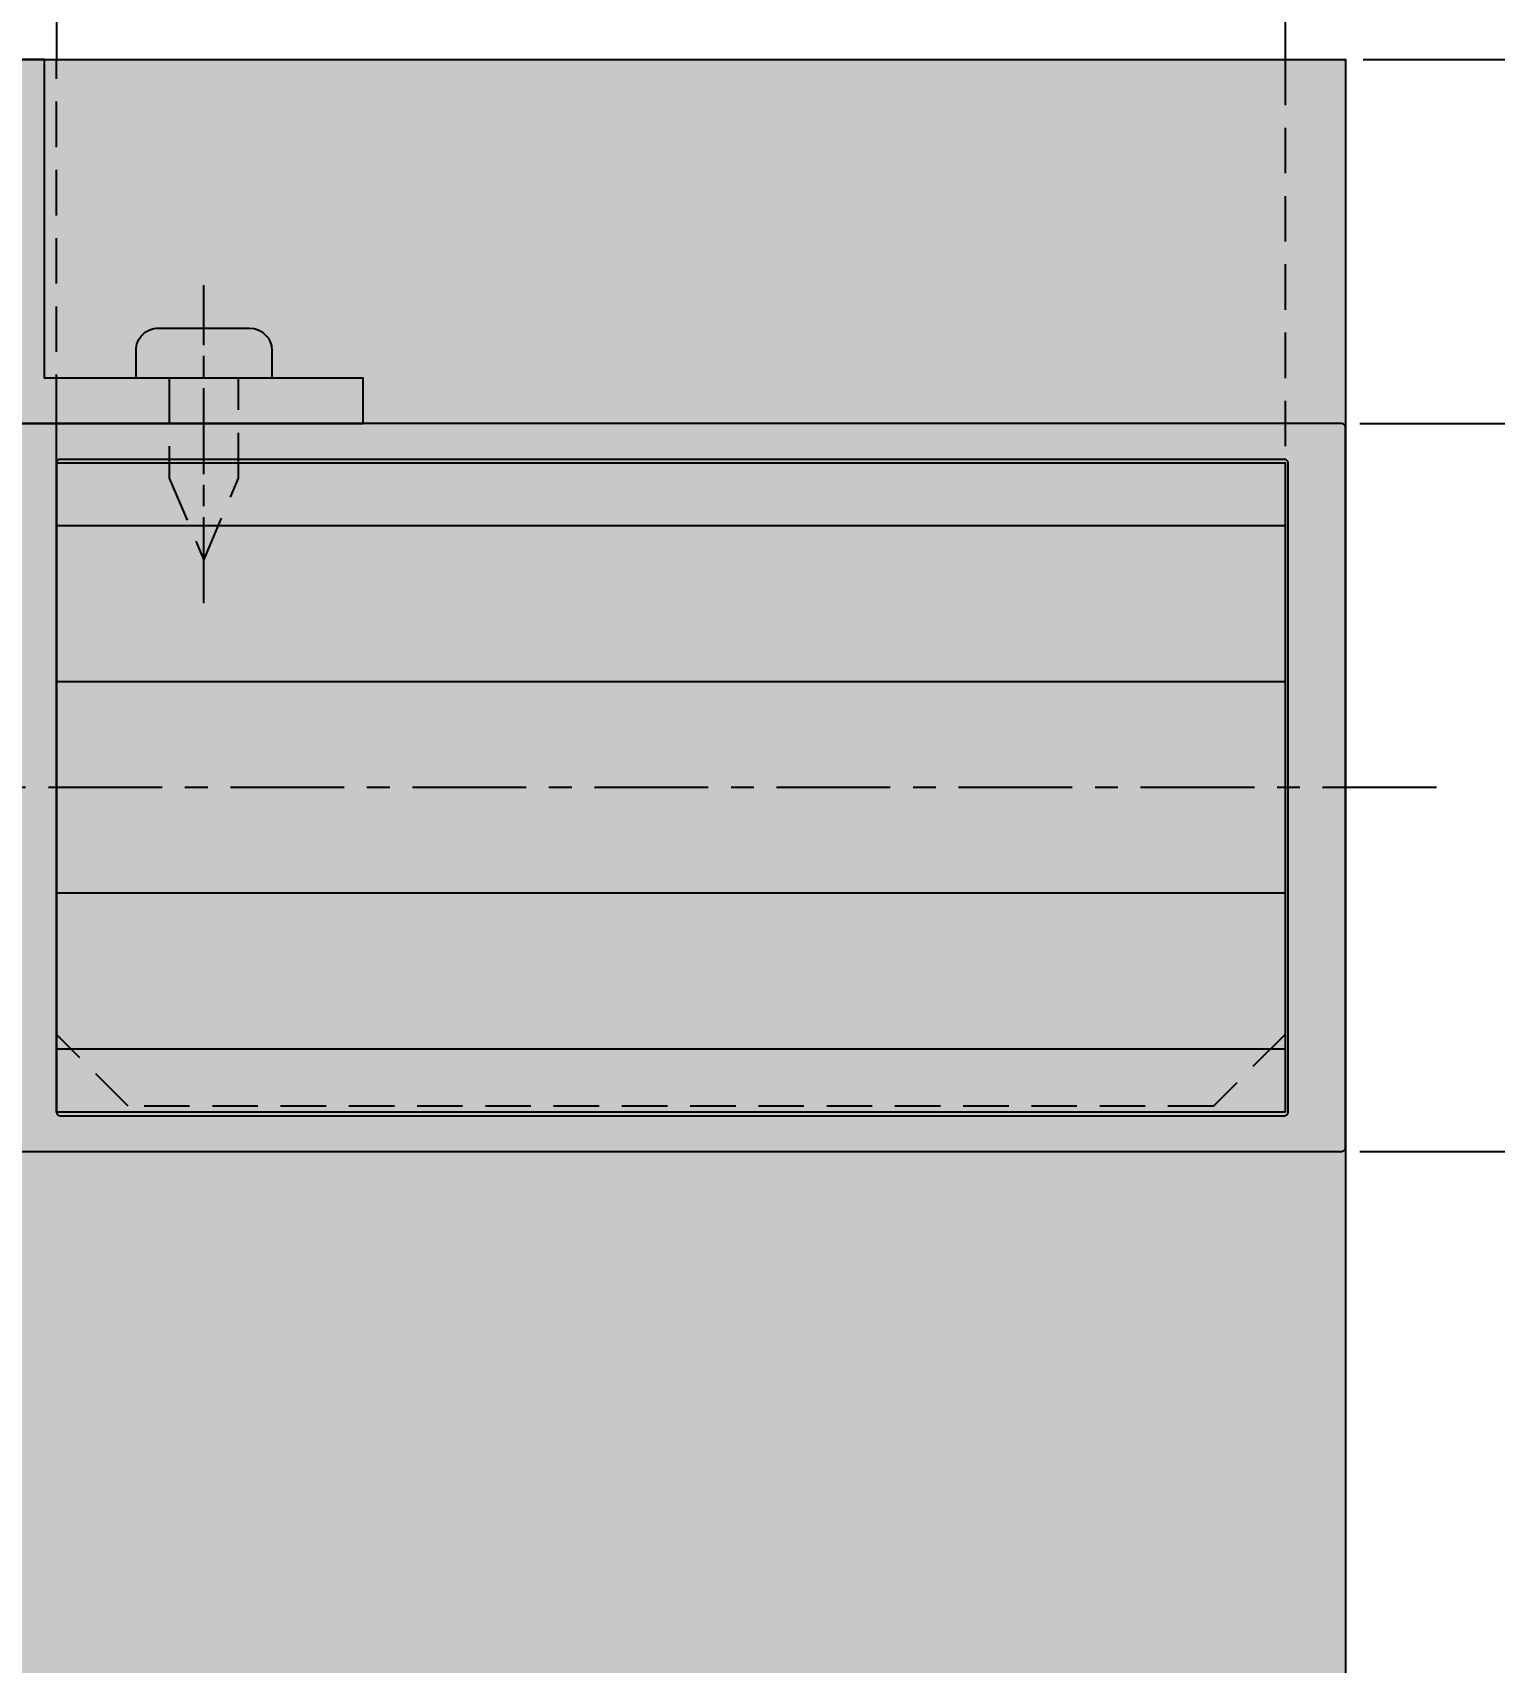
# Model space of a CAD drawing. Header units: millimetres. Extents: x -17234 to -8874, y -2869 to 1211.
# Drawn here: x -14428.9 to -14326.9, y -662.1 to -548.4 of the extents above; entities that cross this region are included whole.
import ezdxf

# ---------------------------------------------------------------- set-up
doc = ezdxf.new("R2010")
doc.units = ezdxf.units.MM
for name, pattern in [('ACAD_ISO07W100', [3, 0, -3]), ('AM_ISO08W050x2', [9, 6, -0.75, 1.5, -0.75]), ('CENTER', [50.800000000000004, 31.75, -6.35, 6.35, -6.35]), ('DASHED2', [9.524999999999999, 6.35, -3.175])]:
    doc.linetypes.add(name, pattern=pattern)
doc.layers.get('Defpoints').update_dxf_attribs({"linetype": 'ACAD_ISO07W100', "true_color": 0x105689})
for name, color, linetype in [('Centerline', 6, 'CENTER'), ('Dim', 5, 'Continuous'), ('Gasket Silicone', 20, 'Continuous'), ('Profile', 1, 'Continuous'), ('Profile View', 9, 'Continuous'), ('Screw', 9, 'Continuous')]:
    doc.layers.add(name, color=color, linetype=linetype)
doc.styles.add('TXT', font='techb___.ttf')
doc.dimstyles.new('ISO-25$0', dxfattribs={"dimtxt": 2.5, "dimasz": 2.5, "dimexe": 1.25, "dimexo": 0.625, "dimtad": 1, "dimtxsty": 'TXT', "dimcen": 2.5, "dimclrd": 5, "dimclre": 5, "dimclrt": 2, "dimadec": 0, "dimazin": 0, "dimtfac": 1, "dimtmove": 0, "dimatfit": 3, "dimfxl": 1, "dimarcsym": 0})

# ---------------------------------------------------------------- blocks, each defined once
blk = doc.blocks.new('*D22')
at = {"layer": 'Defpoints', "color": 0, "transparency": 16777216}
for p in [(-14337.51805710147, -575.6856841222911), (-14337.51805710147, -626.4856841222904), (-14305.39146446081, -626.4856841222904)]:
    blk.add_point(p, dxfattribs=at)
at = {"layer": 'Dim', "color": 5, "lineweight": -2, "transparency": 16777216}
for p, q in [((-14336.26805710147, -575.6856841222911), (-14302.89146446081, -575.6856841222911)), ((-14305.39146446081, -580.6856841222911), (-14305.39146446081, -621.4856841222904)), ((-14336.26805710147, -626.4856841222904), (-14302.89146446081, -626.4856841222904))]:
    blk.add_line(p, q, dxfattribs=at)
at = {"layer": 'Dim', "color": 5, "transparency": 16777216}
for points in [[(-14306.22479779414, -580.6856841222911), (-14304.55813112747, -580.6856841222911), (-14305.39146446081, -575.6856841222911)], [(-14306.22479779414, -621.4856841222904), (-14304.55813112747, -621.4856841222904), (-14305.39146446081, -626.4856841222904)]]:
    blk.add_solid(points, dxfattribs=at)
at = {"layer": 'Dim', "color": 2, "transparency": 16777216, "char_height": 5, "attachment_point": 5, "rotation": 90, "style": 'TXT'}
for s, insert in [('50,8', (-14309.59102586432, -601.0856841222931)), ('[2"]', (-14300.64365744326, -601.0856841222931))]:
    blk.add_mtext(s, dxfattribs=dict(at, insert=insert))
blk = doc.blocks.new('*D26')
at = {"layer": 'Defpoints', "color": 0, "transparency": 16777216}
for p in [(-14337.26805710147, -550.2856841222913), (-14305.39146446081, -550.2856841222913), (-14337.51805710147, -575.6856841222911)]:
    blk.add_point(p, dxfattribs=at)
at = {"layer": 'Dim', "color": 5, "lineweight": -2, "transparency": 16777216}
for p, q in [((-14336.01805710147, -550.2856841222913), (-14302.89146446081, -550.2856841222913)), ((-14305.39146446081, -570.6856841222911), (-14305.39146446081, -555.2856841222913)), ((-14336.26805710147, -575.6856841222911), (-14302.89146446081, -575.6856841222911))]:
    blk.add_line(p, q, dxfattribs=at)
at = {"layer": 'Dim', "color": 5, "transparency": 16777216}
for points in [[(-14306.22479779414, -555.2856841222913), (-14304.55813112747, -555.2856841222913), (-14305.39146446081, -550.2856841222913)], [(-14306.22479779414, -570.6856841222911), (-14304.55813112747, -570.6856841222911), (-14305.39146446081, -575.6856841222911)]]:
    blk.add_solid(points, dxfattribs=at)
at = {"layer": 'Dim', "color": 2, "transparency": 16777216, "char_height": 5, "attachment_point": 5, "rotation": 90, "style": 'TXT'}
for s, insert in [('25,4', (-14309.58006095204, -562.9856841222935)), ('[1"]', (-14300.64365744326, -562.9856841222935))]:
    blk.add_mtext(s, dxfattribs=dict(at, insert=insert))
blk = doc.blocks.new('*D27')
at = {"layer": 'Defpoints', "color": 0, "transparency": 16777216}
for p in [(-14305.39146446081, -474.0856841223101), (-14298.528165625, -474.0856841223101), (-14337.26805710147, -550.2856841222913)]:
    blk.add_point(p, dxfattribs=at)
at = {"layer": 'Dim', "color": 5, "lineweight": -2, "transparency": 16777216}
for p, q in [((-14299.778165625, -474.0856841223101), (-14307.89146446081, -474.0856841223101)), ((-14305.39146446081, -545.2856841222913), (-14305.39146446081, -479.0856841223101)), ((-14336.01805710147, -550.2856841222913), (-14302.89146446081, -550.2856841222913))]:
    blk.add_line(p, q, dxfattribs=at)
at = {"layer": 'Dim', "color": 5, "transparency": 16777216}
for points in [[(-14306.22479779414, -479.0856841223101), (-14304.55813112747, -479.0856841223101), (-14305.39146446081, -474.0856841223101)], [(-14306.22479779414, -545.2856841222913), (-14304.55813112747, -545.2856841222913), (-14305.39146446081, -550.2856841222913)]]:
    blk.add_solid(points, dxfattribs=at)
at = {"layer": 'Dim', "color": 2, "transparency": 16777216, "char_height": 5, "attachment_point": 5, "rotation": 90, "style": 'TXT'}
for s, insert in [('76,2', (-14309.58006095204, -512.185684122303)), ('[3"]', (-14300.64365744326, -512.185684122303))]:
    blk.add_mtext(s, dxfattribs=dict(at, insert=insert))

msp = doc.modelspace()

# ---------------------------------------------------------------- hatches: boundary and pattern name
at = {"layer": 'Gasket Silicone', "ltscale": 0.5, "true_color": 0x939598}
h = msp.add_hatch(color=252, dxfattribs=at)
h.dxf.hatch_style = 1
h.paths.add_polyline_path([(-14435.69305710147, -688.0856841222856), (-14337.26805710147, -688.0856841222849), (-14337.26805710147, -550.2856841222913), (-14431.19305710147, -550.2856841222897), (-14431.19305710147, -594.7356841223091), (-14435.69305710147, -594.7356841223091)])
at = {"layer": 'Gasket Silicone', "ltscale": 0.5}
h = msp.add_hatch(color=1, dxfattribs=at)
h.dxf.hatch_style = 1
edge = h.paths.add_edge_path()
edge.add_arc((-14435.4430571015, -584.6213285021693), 0.25, 180.0000000000082, 255.0011267703362)
edge.add_line((-14435.50775711382, -584.862811231169), (-14434.50775740218, -585.1307385301952))
edge.add_arc((-14434.44305755624, -584.8892557566173), 0.2499999999999919, 255.0011662470153, 359.9999694738776)
edge.add_line((-14434.19305755624, -584.8892558898126), (-14434.19305710147, -584.0356877229505))
edge.add_arc((-14433.94305710147, -584.0356878561454), 0.2500000000000355, 134.999999999856, 179.9999694740014, ccw=False)
edge.add_arc((-14433.94305710147, -584.0356878561465), 0.2500000000021323, 90.00000000041689, 134.9999999999632, ccw=False)
edge.add_line((-14433.94305710147, -583.7856878561452), (-14431.44305710146, -583.7856878561442))
edge.add_arc((-14431.44305710146, -584.0356878561442), 0.2499999999999574, -1.4011902749189176e-10, 90, ccw=False)
edge.add_line((-14431.19305710146, -584.0356878561449), (-14431.19305710147, -589.61957159689))
edge.add_line((-14431.19305710147, -589.61957159689), (-14430.83950371088, -589.9731249874817))
edge.add_line((-14430.83950371088, -589.9731249874817), (-14431.19305709448, -590.3266783710726))
edge.add_arc((-14430.94305710147, -590.3267375142598), 0.25, 179.9864453798502, 179.9999996825951)
edge.add_line((-14431.19305710147, -590.3267375128746), (-14431.19305710147, -595.8356841222799))
edge.add_arc((-14431.44305710147, -595.8356841222803), 0.25, -89.99999999916622, 5.860556484549306e-11, ccw=False)
edge.add_line((-14431.44305710147, -596.0856841222799), (-14433.94305710147, -596.0856841223112))
edge.add_arc((-14433.94305710147, -595.835684122311), 0.2500000000002487, 180.000000000057, 270.0000000008338, ccw=False)
edge.add_line((-14434.19305710147, -595.8356841223112), (-14434.19305710147, -594.9856841223025))
edge.add_arc((-14434.44305710147, -594.9856841223025), 0.25, 0, 90)
edge.add_line((-14434.44305710147, -594.7356841223025), (-14435.44305710147, -594.7356841223025))
edge.add_arc((-14435.44305710147, -594.9856841223025), 0.25, 90, 180)
edge.add_line((-14435.69305710147, -594.9856841223025), (-14435.69305710147, -596.2241948222107))
edge.add_arc((-14435.94305710147, -596.2241948222108), 0.25, 299.9999999999997, 359.99999999997885, ccw=False)
edge.add_line((-14435.81805710147, -596.4407011731569), (-14436.90721722169, -597.0695280617564))
edge.add_arc((-14437.03221722169, -596.85302171081), 0.2500000000001559, 270, 299.99999999997937, ccw=False)
edge.add_line((-14437.03221722169, -597.1030217108103), (-14437.92000796025, -597.1030217108103))
edge.add_arc((-14437.92000796025, -596.8530217108103), 0.25, 180, 270, ccw=False)
edge.add_line((-14438.17000796025, -596.8530217108103), (-14438.17000796025, -596.7356841221437))
edge.add_arc((-14438.42000796025, -596.7356841221435), 0.25, 0, 90)
edge.add_line((-14438.42000796025, -596.4856841221435), (-14444.54305710146, -596.4856841221435))
edge.add_arc((-14444.54305710146, -596.7356841221435), 0.2499999999998224, 90, 120.0000000000307)
edge.add_line((-14444.66805710146, -596.5191777711975), (-14445.62129176667, -597.0695280617563))
edge.add_arc((-14445.74629176667, -596.8530217108103), 0.2500000000000205, 270, 299.99999999999727, ccw=False)
edge.add_line((-14445.74629176667, -597.1030217108103), (-14446.63408250523, -597.1030217108103))
edge.add_arc((-14446.63408250523, -596.8530217108103), 0.25, 180, 270, ccw=False)
edge.add_line((-14446.88408250523, -596.8530217108103), (-14446.88408250523, -596.7530217108097))
edge.add_arc((-14447.13408250523, -596.7530217108097), 0.25, 0, 90)
edge.add_line((-14447.13408250523, -596.5030217108097), (-14448.06100629413, -596.5030217108097))
edge.add_arc((-14448.06100629413, -596.7530217108094), 0.2499999999996874, 90, 120.0000000000722)
edge.add_line((-14448.18600629413, -596.5365153598639), (-14449.91805710147, -597.5365153597336))
edge.add_arc((-14449.79305710147, -597.7530217106796), 0.2500000000000082, 119.9999999999989, 179.9999999995603)
edge.add_line((-14450.04305710147, -597.7530217106778), (-14450.04305710147, -600.732130731686))
edge.add_line((-14450.04305710147, -600.7321307316859), (-14449.68950371088, -601.0856841222809))
edge.add_line((-14449.68950371088, -601.085684122281), (-14450.04305710148, -601.4392375128716))
edge.add_line((-14450.04305710148, -601.4392375128716), (-14450.04305710147, -604.4183465338779))
edge.add_arc((-14449.79305710147, -604.4183465338765), 0.25, 180.0000000003322, 239.9999999999994)
edge.add_line((-14449.91805710147, -604.6348528848225), (-14448.18600732184, -605.6348528542252))
edge.add_arc((-14448.06100726907, -605.4183465337464), 0.2500000000007542, 239.9999860344914, 269.9999999995831)
edge.add_line((-14448.06100726907, -605.6683465337464), (-14447.13074727754, -605.6683465337463))
edge.add_arc((-14447.13074727754, -605.4183465337462), 0.25, 270, 360)
edge.add_line((-14446.88074727754, -605.4183465337462), (-14446.88074727754, -605.3183465337462))
edge.add_arc((-14446.63074727754, -605.3183465337463), 0.25, 90, 180, ccw=False)
edge.add_line((-14446.63074727754, -605.0683465337463), (-14445.74629176644, -605.0683465337463))
edge.add_arc((-14445.74629176644, -605.3183465337463), 0.25, 59.99999999998971, 90, ccw=False)
edge.add_line((-14445.62129176644, -605.1018401828003), (-14444.66805710146, -605.6521904732281))
edge.add_arc((-14444.54305710146, -605.4356841222823), 0.2499999999997375, 239.9999999999652, 270)
edge.add_line((-14444.54305710146, -605.685684122282), (-14438.42000796025, -605.6856841222822))
edge.add_arc((-14438.42000796025, -605.435684122282), 0.25, 270, 360)
edge.add_line((-14438.17000796025, -605.435684122282), (-14438.17000796025, -605.3183465337457))
edge.add_arc((-14437.92000796025, -605.3183465337459), 0.25, 90, 180, ccw=False)
edge.add_line((-14437.92000796025, -605.0683465337459), (-14437.03221722169, -605.0683465337459))
edge.add_arc((-14437.03221722169, -605.3183465337461), 0.2500000000001563, 60.00000000002058, 90, ccw=False)
edge.add_line((-14436.90721722169, -605.1018401827996), (-14435.81805710147, -605.7306670713991))
edge.add_arc((-14435.94305710147, -605.9471734223453), 0.2499999999999959, -6.480149750132114e-12, 59.99999999999949, ccw=False)
edge.add_line((-14435.69305710147, -605.9471734223453), (-14435.69305710147, -607.1856841222784))
edge.add_arc((-14435.44305710147, -607.1856841222784), 0.25, 180, 270)
edge.add_line((-14435.44305710147, -607.4356841222784), (-14434.44305710147, -607.4356841222784))
edge.add_arc((-14434.44305710147, -607.1856841222784), 0.25, 270, 360)
edge.add_line((-14434.19305710147, -607.1856841222784), (-14434.19305710147, -606.3356841222512))
edge.add_arc((-14433.94305710147, -606.3356841222515), 0.25, 89.99999999916622, 179.9999999999642, ccw=False)
edge.add_line((-14433.94305710147, -606.0856841222512), (-14431.44305710146, -606.0856841222845))
edge.add_arc((-14431.44305710147, -606.3356841222844), 0.2499999999998721, -3.183231456205249e-12, 89.99999999916622, ccw=False)
edge.add_line((-14431.19305710147, -606.3356841222844), (-14431.19305710146, -611.8446307316938))
edge.add_arc((-14430.94305714389, -611.844660345193), 0.2499999593223531, 179.9932130848306, 180.0067657660881)
edge.add_line((-14431.19305710147, -611.8446898664117), (-14430.83950371088, -612.1982432570035))
edge.add_line((-14430.83950371088, -612.1982432570035), (-14431.19305710146, -612.5517966475792))
edge.add_line((-14431.19305710146, -612.5517966475791), (-14431.19305710146, -618.1356803884238))
edge.add_arc((-14431.44305710146, -618.1356803884239), 0.25, 270, 359.999999999987, ccw=False)
edge.add_line((-14431.44305710146, -618.3856803884237), (-14433.94305710147, -618.3856803884228))
edge.add_arc((-14433.94305710147, -618.1356803884228), 0.2500000000000426, 180.0000000000098, 270, ccw=False)
edge.add_line((-14434.19305710147, -618.1356803884228), (-14434.19305781457, -617.1820910248567))
edge.add_arc((-14434.44305781457, -617.182091211808), 0.2499999999982509, 4.284607468207273e-05, 104.9999748325816)
edge.add_line((-14434.50776246977, -616.9406097268136), (-14435.50776175667, -617.2085582573733))
edge.add_arc((-14435.44305710147, -617.4500397423683), 0.2500000000003625, 104.9999748321553, 142.5000000002588)
edge.add_arc((-14435.44305710147, -617.4500397423651), 0.2499999999962835, 142.5000000003274, 180.0000000011367)
edge.add_line((-14435.69305710147, -617.4500397423699), (-14435.69305710147, -620.4713210344785))
edge.add_arc((-14435.44305710147, -620.4713210344778), 0.25, 180.0000000001563, 255.0000000002339)
edge.add_line((-14435.50776186275, -620.7128024910505), (-14434.70776186275, -620.9271618449955))
edge.add_arc((-14434.64305710147, -620.6856803884227), 0.2500000000006749, 254.9999999998311, 359.9999999999479)
edge.add_line((-14434.39305710147, -620.685680388423), (-14434.39305710147, -620.1356803884239))
edge.add_arc((-14434.14305710147, -620.1356803884241), 0.250000000001819, 80.00000000035868, 179.9999999999804, ccw=False)
edge.add_line((-14434.09964505705, -619.8894784501708), (-14431.39964505706, -620.3655612980829))
edge.add_arc((-14431.44305710147, -620.611763236336), 0.2499999999999447, -3.183231456205249e-12, 79.99999999993969, ccw=False)
edge.add_line((-14431.19305710147, -620.611763236336), (-14431.19305710147, -624.7356841222861))
edge.add_arc((-14431.44305710147, -624.7356841222863), 0.25, -90, 5.5422333389287814e-11, ccw=False)
edge.add_line((-14431.44305710147, -624.9856841222861), (-14434.14305710147, -624.9856841222836))
edge.add_arc((-14434.14305710147, -624.7356841222836), 0.2500000000000853, 180.0000000004104, 270, ccw=False)
edge.add_line((-14434.39305710147, -624.7356841222854), (-14434.39305710147, -624.1856841222826))
edge.add_arc((-14434.64305710147, -624.1856841222843), 0.25, 4.103678872211488e-10, 105.0000000001907)
edge.add_line((-14434.70776186275, -623.944202665712), (-14435.50776186275, -624.1585620196588))
edge.add_arc((-14435.44305710147, -624.4000434762308), 0.24999999999992, 105.0000000002152, 180.0000000000749)
edge.add_line((-14435.69305710147, -624.4000434762311), (-14435.69305710147, -626.2356841222837))
edge.add_arc((-14435.44305710147, -626.2356841222836), 0.25, 180, 270)
edge.add_line((-14435.44305710147, -626.4856841222836), (-14337.51805710147, -626.4856841222836))
edge.add_arc((-14337.51805710147, -626.2356841222836), 0.25, 270, 360)
edge.add_line((-14337.26805710147, -626.2356841222836), (-14337.26805710147, -575.9356841222843))
edge.add_arc((-14337.51805710147, -575.9356841222843), 0.25, 0, 90)
edge.add_line((-14337.51805710147, -575.6856841222843), (-14435.44305710147, -575.6856841222843))
edge.add_arc((-14435.44305710147, -575.9356841222843), 0.25, 90, 180)
edge.add_line((-14435.69305710147, -575.9356841222843), (-14435.69305710147, -577.7713247683378))
edge.add_arc((-14435.44305710147, -577.7713247683384), 0.25, 179.9999999998763, 254.9999999997789)
edge.add_line((-14435.50776186275, -578.0128062249103), (-14434.70776186275, -578.2271655788561))
edge.add_arc((-14434.64305710147, -577.9856841222836), 0.250000000000517, 254.9999999998215, 359.9999999995684)
edge.add_line((-14434.39305710147, -577.9856841222854), (-14434.39305710147, -577.4356841222827))
edge.add_arc((-14434.14305710147, -577.4356841222846), 0.25, 90, 179.999999999575, ccw=False)
edge.add_line((-14434.14305710147, -577.1856841222843), (-14431.44305710147, -577.1856841222806))
edge.add_arc((-14431.44305710147, -577.4356841222805), 0.2499999999998224, -4.069988790433854e-11, 90, ccw=False)
edge.add_line((-14431.19305710147, -577.4356841222807), (-14431.19305710147, -581.5596050082318))
edge.add_arc((-14431.44305710147, -581.559605008232), 0.249999999998181, -80.00000000034908, 3.581135388230905e-11, ccw=False)
edge.add_line((-14431.39964505706, -581.8058069464848), (-14434.09964505705, -582.2818897943972))
edge.add_arc((-14434.14305710147, -582.035687856144), 0.2499999999998458, 180.0000000000212, 279.999999999641, ccw=False)
edge.add_line((-14434.39305710147, -582.035687856144), (-14434.39305710147, -581.485687856145))
edge.add_arc((-14434.64305710147, -581.4856878561452), 0.25, 4.233954391964233e-11, 105.0000000001781)
edge.add_line((-14434.70776186275, -581.2442063995727), (-14435.50776186275, -581.4585657535185))
edge.add_arc((-14435.44305710147, -581.7000472100904), 0.2499999999997896, 105.0000000002232, 180.0000000001058)
edge.add_line((-14435.69305710147, -581.7000472100908), (-14435.69305710147, -584.6213285021983))
edge.add_arc((-14435.44305710148, -584.6213285022002), 0.2499999999872671, 179.9999999995375, 255.001166247097)
edge.add_line((-14435.50775694742, -584.862811275766), (-14435.6930571015, -584.6213285021693))
edge = h.paths.add_edge_path(flags=16)
edge.add_arc((-14433.19642322729, -601.0856841222778), 2.003366125820286, 270.6626206666342, 449.4858379302361)
edge.add_line((-14433.17844561955, -599.0823986609157), (-14444.78055710147, -599.0856841221378))
edge.add_arc((-14444.78055710147, -599.5856841221378), 0.4999999999999716, 90, 180.0000000000033)
edge.add_line((-14445.28055710147, -599.5856841221378), (-14445.28055710147, -601.0856841222746))
edge.add_line((-14445.28055710147, -601.0856841222746), (-14445.28055710147, -602.5856841222746))
edge.add_arc((-14444.78055710147, -602.5856841222749), 0.5, 179.9999999999968, 270)
edge.add_line((-14444.78055710147, -603.0856841222746), (-14433.17325499014, -603.0889162772892))
edge = h.paths.add_edge_path(flags=16)
edge.add_arc((-14426.94305710147, -623.7356841222836), 0.25, 180, 270)
edge.add_line((-14426.94305710147, -623.9856841222836), (-14341.51805710147, -623.9856841222836))
edge.add_arc((-14341.51805710147, -623.7356841222836), 0.25, 270, 360)
edge.add_line((-14341.26805710147, -623.7356841222836), (-14341.26805710147, -578.4356841222816))
edge.add_arc((-14341.51805710147, -578.4356841222816), 0.25, 0, 90)
edge.add_line((-14341.51805710147, -578.1856841222816), (-14426.94305710147, -578.1856841222816))
edge.add_arc((-14426.94305710147, -578.4356841222816), 0.25, 90, 180)
edge.add_line((-14427.19305710147, -578.4356841222816), (-14427.19305710147, -623.7356841222836))

# ---------------------------------------------------------------- linework, layer by layer
at = {"ltscale": 0.5}
msp.add_lwpolyline([(-14427.19305710147, -578.435684122288), (-14427.19305710147, -574.6650138894927)], dxfattribs=at)
at = {"layer": 'Centerline', "linetype": 'AM_ISO08W050x2'}
msp.add_line((-14416.90555710148, -588.2106840720103), (-14416.90555710148, -566.0308840720122), dxfattribs=at)
at = {"layer": 'Centerline', "ltscale": 0.25}
msp.add_lwpolyline([(-14330.91805710147, -601.085684122284), (-14493.16805710147, -601.0856841222849)], dxfattribs=at)
at = {"layer": 'Profile', "ltscale": 0.5}
msp.add_lwpolyline([(-14431.19305710147, -550.2856840720094), (-14431.19305710147, -575.6856840720095), (-14405.79305710147, -575.6856840720095), (-14405.79305710147, -572.5106840720096), (-14428.01805710147, -572.5106840720096), (-14428.01805710147, -550.2856840720096)], close=True, dxfattribs=at)
at = {"layer": 'Profile', "color": 9, "ltscale": 0.5}
msp.add_lwpolyline([(-14435.44305710147, -626.4856841222902), (-14337.51805710147, -626.4856841222902, 0.4142135623730951), (-14337.26805710147, -626.2356841222902), (-14337.26805710147, -626.2356841222902), (-14337.26805710147, -575.9356841222907, 0.414213562373095), (-14337.51805710147, -575.6856841222907), (-14435.44305710147, -575.6856841222907, 0.414213562373095)], format="xyb", dxfattribs=at)
msp.add_lwpolyline([(-14427.19305710147, -623.73568412229, 0.4142135623730951), (-14426.94305710147, -623.98568412229), (-14341.51805710147, -623.98568412229, 0.4142135623730924), (-14341.26805710147, -623.73568412229), (-14341.26805710147, -578.435684122288, 0.4142135623730951), (-14341.51805710147, -578.185684122288), (-14426.94305710147, -578.185684122288, 0.4142135623730951), (-14427.19305710147, -578.435684122288), (-14427.19305710147, -623.73568412229)], format="xyb", close=True, dxfattribs=at)
at = {"layer": 'Profile View', "ltscale": 0.5}
for points in [[(-14427.19305710147, -483.610684122309), (-14427.19305710147, -550.2856841222899)], [(-14341.46805710147, -483.6106841223092), (-14341.46805710147, -550.2856841222913)], [(-14435.69305710147, -594.7356841223091), (-14431.19305710147, -594.7356841223091), (-14431.19305710147, -550.2856841222897), (-14337.26805710147, -550.2856841222913), (-14337.26805710147, -688.0856841222849)], [(-14341.46805710147, -582.8256192653439), (-14427.19305710147, -582.8256192653439)], [(-14341.46805710147, -593.710625014354), (-14427.19305710147, -593.710625014354)], [(-14341.46805710147, -608.4607432302137), (-14427.19305710147, -608.4607432302137)], [(-14341.46805710147, -619.345748979224), (-14427.19305710147, -619.345748979224)]]:
    msp.add_lwpolyline(points, dxfattribs=at)
at = {"layer": 'Profile View', "linetype": 'DASHED2', "ltscale": 0.5}
msp.add_lwpolyline([(-14341.46805710147, -550.2856841222913), (-14341.46805710147, -618.3106841223096), (-14346.46805710147, -623.3106841223096), (-14422.19305710147, -623.31068412231), (-14427.19305710147, -618.3106841223102), (-14427.19305710147, -550.2856840720096)], dxfattribs=at)
at = {"layer": 'Profile View', "ltscale": 0.5}
msp.add_lwpolyline([(-14427.19305710147, -578.4356942720249), (-14341.46805710147, -578.4356942720501), (-14341.46805710147, -623.7356739725178), (-14427.19305710147, -623.7356739724926)], close=True, dxfattribs=at)
at = {"layer": 'Screw'}
msp.add_lwpolyline([(-14412.16845710148, -570.5802840720085), (-14412.16845710148, -572.5106840720096), (-14421.64265710148, -572.5106840720096), (-14421.64265710148, -570.5802840720085, -0.414213562373095), (-14420.09325710148, -569.0308840720122), (-14413.71785710148, -569.0308840720122, -0.4142135623730951)], format="xyb", close=True, dxfattribs=at)
at = {"layer": 'Screw', "linetype": 'DASHED2', "ltscale": 0.5}
msp.add_lwpolyline([(-14419.31855710148, -572.5106840720096), (-14419.31855710148, -579.5015260720088), (-14416.90555710148, -585.2106840720103), (-14414.49255710148, -579.5015260720088), (-14414.49255710148, -572.5106840720096)], dxfattribs=at)

# ---------------------------------------------------------------- dimensions: what is measured, and where the dimension line sits
at = {"layer": 'Dim'}
for base, p1, p2, picture, middle in [((-14305.39146446081, -474.0856841223101), (-14337.26805710147, -550.2856841222913), (-14298.528165625, -474.0856841223101), '*D27', (-14305.39146446081, -512.185684122303)), ((-14305.39146446081, -550.2856841222913), (-14337.51805710147, -575.6856841222911), (-14337.26805710147, -550.2856841222913), '*D26', (-14305.39146446081, -562.9856841222935)), ((-14305.39146446081, -626.4856841222904), (-14337.51805710147, -575.6856841222911), (-14337.51805710147, -626.4856841222904), '*D22', (-14305.39146446081, -601.0856841222931))]:
    dim = msp.add_linear_dim(base=base, p1=p1, p2=p2, angle=90, dimstyle='ISO-25$0', override={"dimscale": 2, "dimpost": '\\X'}, dxfattribs=at)
    dim.commit()
    dim.dimension.update_dxf_attribs({"geometry": picture, "text_midpoint": middle})

doc.saveas('drawing.dxf')
